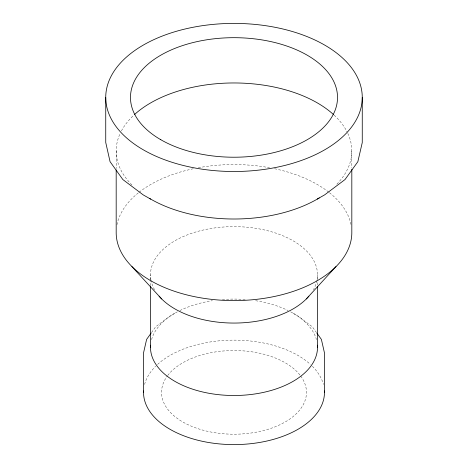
<?xml version="1.0" encoding="UTF-8"?>
<svg xmlns="http://www.w3.org/2000/svg" width="468" height="468" viewBox="0 0 468 468"><rect width="100%" height="100%" fill="white"/><g stroke="black" fill="none" stroke-linecap="round" stroke-linejoin="round"><path stroke-width="0.35" stroke-dasharray="2.34 1.75" d="M150.491 285.714L150.491 280.642M150.491 279.917L150.491 274.845M317.509 284.989L317.509 280.642M317.509 279.917L317.509 274.845M151.544 332.532L155.651 326.804L170.03 315.988L174.95 313.191M293.05 313.191L297.97 315.988L312.349 326.804L316.456 332.532M351.819 151.012L351.819 167.766M116.181 150.959L116.181 168.445M316.947 280.437A83.509 48.216 0 0 1 313.431 289.733M154.569 289.733A83.509 48.216 0 0 1 151.053 280.437M150.924 279.741A83.509 48.216 0 0 1 234 226.635A83.509 48.216 0 0 1 317.076 279.741M116.965 224.745A117.819 68.024 0 0 1 138.569 192.687M139.125 192.249A117.819 68.024 0 0 1 193.939 168.615M198.321 167.755A117.819 68.024 0 0 1 269.48 167.719M274.476 168.702A117.819 68.024 0 0 1 328.893 192.266M329.449 192.699A117.819 68.024 0 0 1 351.047 224.792M347.818 133.403A117.819 68.024 0 0 1 336.024 185.006M131.953 184.983A117.819 68.024 0 0 1 120.206 133.357M121.417 130.929A117.819 68.024 0 0 1 133.883 115.128M334.14 115.146A117.819 68.024 0 0 1 347.233 132.187M300.731 376.056A72.464 41.839 0 0 1 234 434.205A72.464 41.839 0 0 1 167.269 376.056M167.714 375.465A72.464 41.839 0 0 1 234 350.532A72.464 41.839 0 0 1 300.286 375.465M144.571 384.474A90.47 52.235 0 0 1 155.651 366.251M157.599 364.391A90.47 52.235 0 0 1 310.401 364.391M312.349 366.251A90.47 52.235 0 0 1 323.429 384.474M151.562 339.598A83.509 48.216 0 0 1 177.36 311.858M179.876 310.571A83.509 48.216 0 0 1 212.384 300.713M222.376 299.543A83.509 48.216 0 0 1 245.624 299.543M255.616 300.713A83.509 48.216 0 0 1 288.124 310.571M290.64 311.858A83.509 48.216 0 0 1 316.438 339.598"/><path stroke-width="0.7" d="M150.491 347.285L150.491 286.434M317.509 347.285L317.509 286.434M151.129 333.105L146.613 339.405L143.53 352.919L143.53 392.365M306.324 298.953L335.971 266.59M317.263 199.058L324.646 194.869L345.015 179.554L357.844 161.723L362.261 142.57L362.261 97.484A128.261 74.049 0 0 0 169.925 33.304A128.261 74.049 0 0 0 169.814 161.565A128.261 74.049 0 0 0 362.261 97.484M150.643 199.111L143.261 194.922L122.856 179.56L110.062 161.671L105.739 142.494L105.739 97.414M131.906 266.596L161.676 298.953M316.871 333.105L321.387 339.405L324.47 352.919L324.47 392.365M351.819 169.223L351.819 232.608A117.819 68.024 0 0 1 233.953 300.602A117.819 68.024 0 0 1 116.181 232.555L116.181 169.902M308.886 296.18A83.509 48.216 0 0 1 234 323.06A83.509 48.216 0 0 1 159.114 296.18M319.252 197.935A117.819 68.024 0 0 1 149.391 198.321M134.374 114.672A117.819 68.024 0 0 1 333.643 114.689M324.435 390.938A90.47 52.235 0 0 1 234 444.6A90.47 52.235 0 0 1 143.565 390.938M317.433 345.197A83.509 48.216 0 0 1 234 395.501A83.509 48.216 0 0 1 150.567 345.197M160.799 139.716A103.522 59.769 0 0 0 333.994 112.923A103.522 59.769 0 0 0 207.207 39.721A103.522 59.769 0 0 0 160.799 139.716"/></g></svg>
